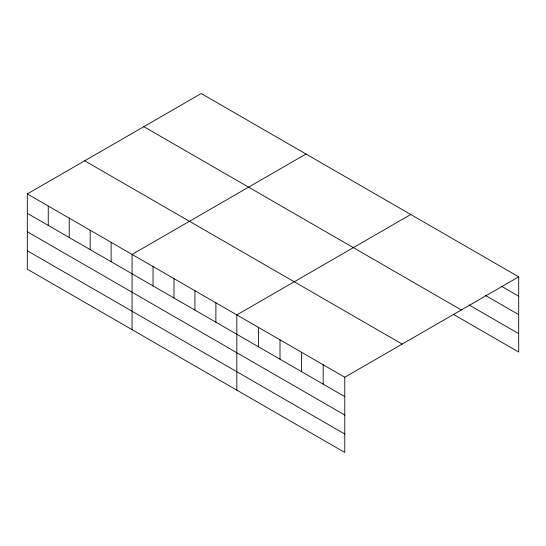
<?xml version="1.0" encoding="UTF-8"?>
<svg xmlns="http://www.w3.org/2000/svg" width="546" height="546" viewBox="0 0 546 546"><rect width="100%" height="100%" fill="white"/><g stroke="black" fill="none" stroke-linecap="round" stroke-linejoin="round"><path stroke-width="0.82" d="M453.931 314.667L518.7 352.061L518.7 276.829L201.221 93.53L27.3 193.939L27.3 269.171L344.779 452.47L344.779 377.238L27.3 193.939M305.985 154.02L132.071 254.429L132.071 329.661M410.756 214.503L236.834 314.919L236.834 390.151M344.779 377.238L518.7 276.829M501.426 286.227L518.7 296.198M485.599 295.522L518.7 314.632M469.048 304.955L518.7 333.626M143.823 126.665L461.309 309.964M84.691 160.804L402.177 344.103M27.3 213.315L344.779 396.614M27.3 231.75L344.779 415.042M27.3 250.744L344.779 434.036M323.191 364.776L323.191 384.145M301.604 352.307L301.604 371.683M280.016 339.844L280.016 359.22M258.429 327.382L258.429 346.758M215.882 302.818L215.882 322.195M194.929 290.725L194.929 310.094M173.976 278.624L173.976 298M153.023 266.53L153.023 285.899M111.118 242.328L111.118 261.705M90.158 230.235L90.158 249.611M69.206 218.134L69.206 237.51M48.253 206.04L48.253 225.416"/></g></svg>
